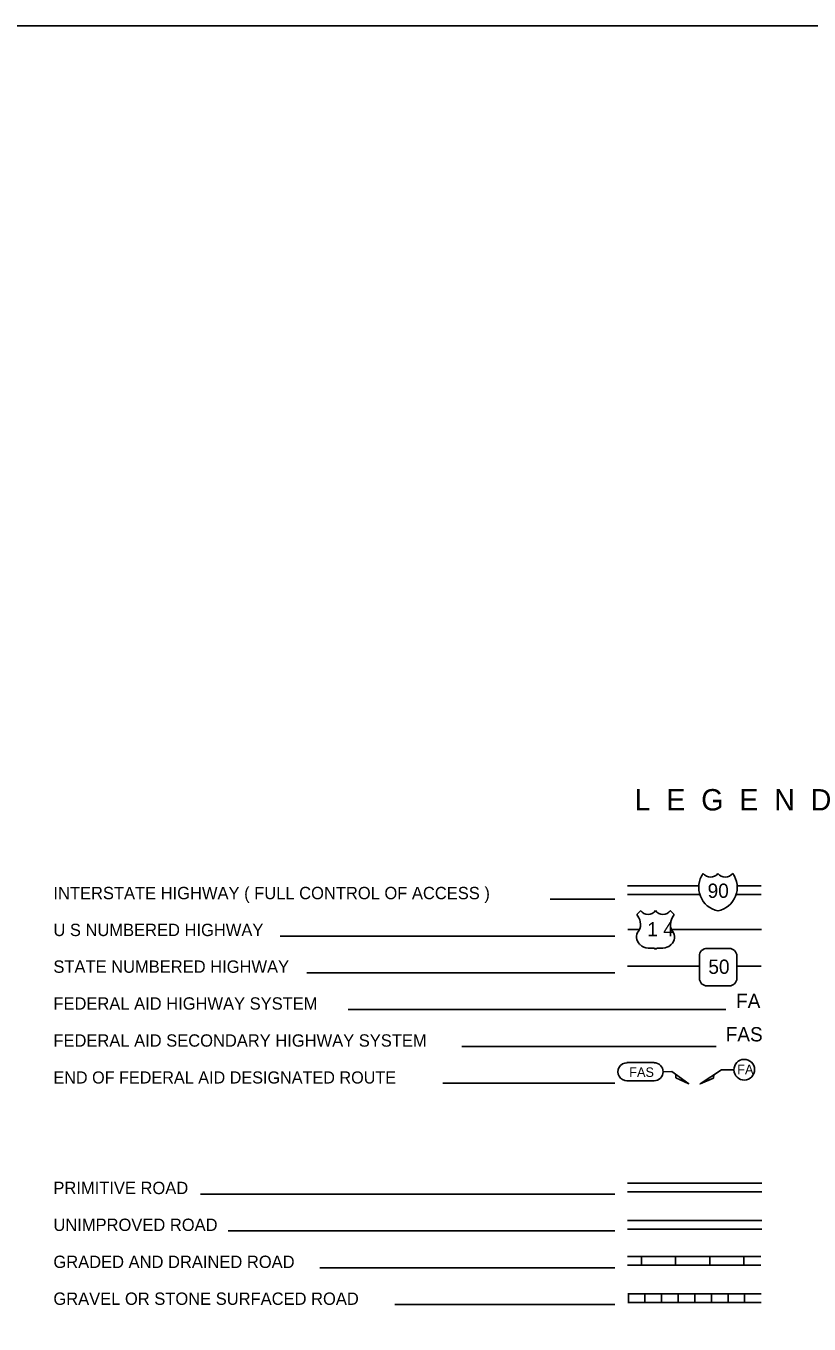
# Model space of a CAD drawing. Extents: x 2532 to 2309218, y 18983 to 16281591.
# Drawn here: x 2241539 to 2269032, y 16042431 to 16087987 of the extents above; entities that cross this region are included whole.
import ezdxf

# ---------------------------------------------------------------- set-up
doc = ezdxf.new("R2010")
doc.units = 0
doc.layers.add('L12', color=7, linetype='Continuous')
doc.layers.add('L23', color=7, linetype='Continuous')

msp = doc.modelspace()

# ---------------------------------------------------------------- linework, layer by layer
at = {"layer": 'L12'}
for p, q in [((2262662, 16057805), (2265165, 16057805)), ((2266506, 16057805), (2267356, 16057805)), ((2262662, 16057504), (2265197, 16057504)), ((2266469, 16057504), (2267356, 16057504)), ((2263090, 16056279), (2262673, 16056279)), ((2264199, 16056279), (2267361, 16056279)), ((2262662, 16054990), (2265186, 16054990)), ((2266495, 16054990), (2267356, 16054990))]:
    msp.add_line(p, q, dxfattribs=at)
at = {"layer": 'L23'}
for p, q in [((2259948, 16057340), (2262219, 16057340)), ((2262989, 16056807), (2263121, 16056939)), ((2264294, 16056807), (2264162, 16056939)), ((2263048, 16056221), (2263053, 16056231)), ((2263106, 16056548), (2263106, 16056548)), ((2264177, 16056537), (2264177, 16056559)), ((2264236, 16056221), (2264236, 16056221)), ((2250465, 16056046), (2262219, 16056046)), ((2263095, 16055745), (2263079, 16055756)), ((2264162, 16055730), (2264188, 16055745)), ((2263380, 16055624), (2263581, 16055624)), ((2263903, 16055624), (2263702, 16055624)), ((2265186, 16055349), (2265186, 16054563)), ((2266237, 16055613), (2265445, 16055613)), ((2266495, 16054563), (2266495, 16055349)), ((2251405, 16054758), (2262219, 16054758)), ((2265445, 16054299), (2266237, 16054299)), ((2252847, 16053464), (2266115, 16053464)), ((2256844, 16052171), (2265772, 16052171)), ((2262636, 16051606), (2263597, 16051606)), ((2256173, 16050882), (2262219, 16050882)), ((2262636, 16050967), (2263597, 16050967)), ((2262662, 16047371), (2267377, 16047371)), ((2262662, 16047070), (2267377, 16047070)), ((2247662, 16046991), (2262219, 16046991)), ((2248644, 16045697), (2262219, 16045697)), ((2262662, 16046061), (2267377, 16046061)), ((2262662, 16045766), (2267377, 16045766)), ((2262662, 16044799), (2267345, 16044799)), ((2263148, 16044799), (2263148, 16044498)), ((2264346, 16044799), (2264346, 16044498)), ((2265545, 16044799), (2265545, 16044498)), ((2266744, 16044799), (2266744, 16044498)), ((2251854, 16044403), (2262219, 16044403)), ((2262662, 16044498), (2267345, 16044498)), ((2262673, 16043490), (2267356, 16043490)), ((2262689, 16043490), (2262689, 16043189)), ((2263269, 16043490), (2263269, 16043189)), ((2263855, 16043490), (2263855, 16043189)), ((2264436, 16043490), (2264436, 16043189)), ((2265022, 16043490), (2265022, 16043189)), ((2265603, 16043490), (2265603, 16043189)), ((2266189, 16043490), (2266189, 16043189)), ((2266770, 16043490), (2266770, 16043189)), ((2254494, 16043115), (2262219, 16043115)), ((2262673, 16043189), (2267356, 16043189))]:
    msp.add_line(p, q, dxfattribs=at)
for points in [[(2052537, 16032085), (2052537, 15912525), (2303822, 15912526), (2303821, 16087987), (2052537, 16087986)], [(2263913, 16051278), (2264214, 16051289), (2264811, 16050866), (2264357, 16051072), (2264357, 16051188)], [(2266390, 16051357), (2265957, 16051357), (2265207, 16050856), (2265677, 16051062), (2265688, 16051188)]]:
    msp.add_lwpolyline(points, dxfattribs=at)
for centre, radius, start, end in [((2266008, 16057760), 849, 145.1431, 258.0932), ((2265573, 16058444), 328, 217.3759, 322.2376), ((2266095, 16058444), 328, 217.7667, 322.6284), ((2265661, 16057760), 849, 281.9111, 34.8612), ((2262485, 16056411), 637, 12.2909, 38.4109), ((2263380, 16057122), 317, 215.687, 325.8092), ((2263904, 16057122), 317, 214.1957, 324.6578), ((2264800, 16056411), 637, 141.5932, 166.937), ((2263320, 16056010), 344, 141.5659, 226.8945), ((2262737, 16056445), 384, 326.0866, 14.9132), ((2264548, 16056445), 384, 166.7505, 215.1863), ((2263964, 16056010), 344, 310.3409, 38.2947), ((2263381, 16056021), 394, 224.025, 270.0021), ((2263904, 16056021), 394, 270.0021, 311.991), ((2263578, 16055562), 65.6, 10.3718, 90.0021), ((2263707, 16055562), 65.6, 90.0021, 169.6325), ((2265446, 16055350), 263, 90.0021, 180.0021), ((2266234, 16055350), 263, 0.0021, 90.0021), ((2265447, 16054562), 263, 180.0021, 270.0021), ((2266234, 16054562), 263, 270.0021, 0.0021), ((2262642, 16051285), 317, 90.0015, 270.0015), ((2263592, 16051285), 317, 270.0015, 90.0015)]:
    msp.add_arc(centre, radius, start, end, dxfattribs=at)
msp.add_ellipse((2266759, 16051356), major_axis=(-8, 363), ratio=0.999925, dxfattribs=at)

# ---------------------------------------------------------------- texts
for s, height, p in [('L  E  G  E  N  D', 749.98, (2262905, 16060455)), ('INTERSTATE HIGHWAY ( FULL CONTROL OF ACCESS )', 433.31, (2242503, 16057340)), ('90', 500, (2265471, 16057388)), ('U S NUMBERED HIGHWAY', 433.31, (2242503, 16056046)), ('1 4', 500, (2263354, 16056039)), ('STATE NUMBERED HIGHWAY', 433.31, (2242503, 16054758)), ('50', 500, (2265497, 16054721)), ('FEDERAL AID HIGHWAY SYSTEM', 433.31, (2242503, 16053464)), ('FA', 500, (2266469, 16053522)), ('FEDERAL AID SECONDARY HIGHWAY SYSTEM', 433.31, (2242503, 16052165)), ('FAS', 500, (2266105, 16052350)), ('END OF FEDERAL AID DESIGNATED ROUTE', 425.01, (2242503, 16050872)), ('FA', 333.3, (2266511, 16051199)), ('PRIMITIVE ROAD', 433.31, (2242503, 16046991)), ('UNIMPROVED ROAD', 433.31, (2242503, 16045697)), ('GRADED AND DRAINED ROAD', 433.31, (2242503, 16044398)), ('GRAVEL OR STONE SURFACED ROAD', 433.31, (2242503, 16043104))]:
    msp.add_text(s, height=height, dxfattribs=at).set_placement(p)
msp.add_text('FAS', height=333.3, rotation=0.0015, dxfattribs=at).set_placement((2262720, 16051104))

doc.saveas('drawing.dxf')
